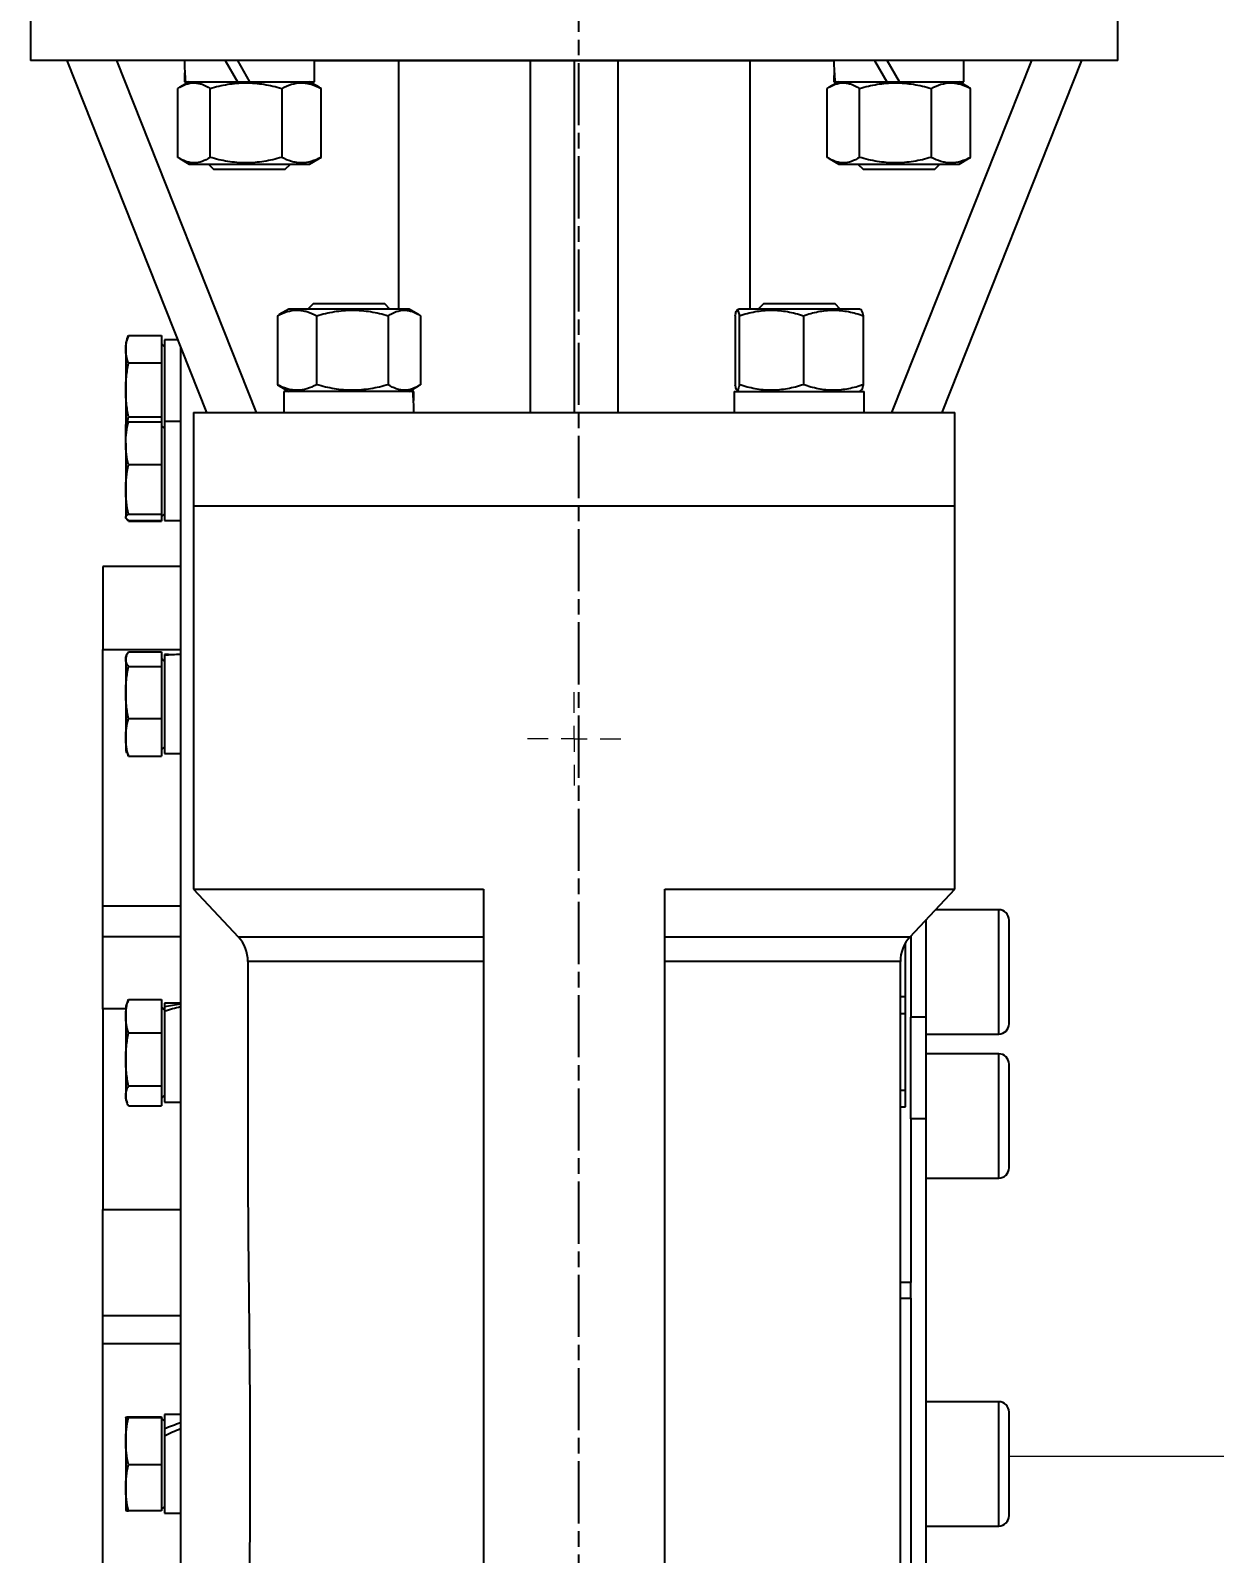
# Model space of a CAD drawing. Header units: millimetres. Extents: x 2085 to 4229, y 754 to 2271.
# Drawn here: x 2665.4 to 2894.1, y 1561.1 to 1855.2 of the extents above; entities that cross this region are included whole.
import ezdxf

# ---------------------------------------------------------------- set-up
doc = ezdxf.new("R2010")
doc.units = ezdxf.units.MM
doc.linetypes.add('AM_ISO08W050', pattern=[18, 12, -1.5, 3, -1.5])
for name, color, linetype, lineweight in [('10', 7, 'Continuous', 0), ('AM_5', 3, 'Continuous', 25), ('AM_7', 4, 'AM_ISO08W050', 25)]:
    doc.layers.add(name, color=color, linetype=linetype, lineweight=lineweight)
doc.styles.add('SLDTEXTSTYLE1', font='txt.shx', dxfattribs={"width": 0.7, "bigfont": 'gbcbig.shx'})
doc.dimstyles.new('SLDDIMSTYLE12$0', dxfattribs={"dimtxt": 12, "dimasz": 10, "dimexe": 0, "dimexo": 0.0625, "dimgap": 0.875, "dimtad": 1, "dimdec": 1, "dimlfac": 1.8, "dimrnd": 1e-09, "dimzin": 12, "dimdsep": 46, "dimtxsty": 'SLDTEXTSTYLE1', "dimcen": 0.09, "dimdle": 8.16, "dimclrd": 3, "dimclre": 3, "dimadec": 0, "dimazin": 3, "dimtfac": 1, "dimtdec": 1, "dimtofl": 0, "dimtmove": 0, "dimatfit": 3, "dimfxl": 0, "dimfrac": 2, "dimtolj": 1, "dimlwd": 5, "dimlwe": 5, "dimarcsym": 0})

# ---------------------------------------------------------------- blocks, each defined once
blk = doc.blocks.new('SW_CENTERMARKSYMBOL_17')
at = {"layer": '10', "color": 0}
for p, q in [((0, 1), (0, 1.8)), ((-1, 0), (-1.8, 0)), ((0, 0), (-0.5, 0)), ((0, 0), (0, 0.5)), ((0, 0), (0, -0.5)), ((0, 0), (0.5, 0)), ((1, 0), (1.8, 0)), ((0, -1), (0, -1.8))]:
    blk.add_line(p, q, dxfattribs=at)
blk = doc.blocks.new('*D52')
at = {"layer": 'AM_5', "color": 3, "lineweight": 5, "transparency": 16777216}
blk.add_line((2875.47, 1871.4), (2931.87, 1871.4), dxfattribs=at)
at = {"layer": 'AM_5', "color": 3, "linetype": 'Continuous', "lineweight": 5, "transparency": 16777216}
for p, q in [((2931.87, 1861.4), (2931.87, 1589.86)), ((2854.47, 1579.86), (2931.87, 1579.86))]:
    blk.add_line(p, q, dxfattribs=at)
at = {"layer": 'AM_5', "color": 3, "transparency": 16777216}
for points in [[(2930.21, 1861.4), (2933.54, 1861.4), (2931.87, 1871.4)], [(2930.21, 1589.86), (2933.54, 1589.86), (2931.87, 1579.86)]]:
    blk.add_solid(points, dxfattribs=at)
at = {"layer": 'Defpoints', "color": 0, "transparency": 16777216}
for p in [(2875.41, 1871.4), (2854.41, 1579.86), (2931.87, 1579.86)]:
    blk.add_point(p, dxfattribs=at)
at = {"layer": 'AM_5', "color": 0, "transparency": 16777216, "insert": (2925, 1725.63), "char_height": 12, "attachment_point": 5, "rotation": 90, "style": 'SLDTEXTSTYLE1'}
blk.add_mtext('\\A1;295', dxfattribs=at)

msp = doc.modelspace()

# ---------------------------------------------------------------- linework, layer by layer
at = {"color": 7, "linetype": 'Continuous', "lineweight": 25}
for p, q in [((2665.406, 1871.399), (2665.406, 1849.399)), ((2875.406, 1849.399), (2875.406, 1871.399)), ((2875.406, 1849.399), (2665.406, 1849.399)), ((2672.421, 1849.399), (2699.421, 1781.399)), ((2709.09, 1781.399), (2682.09, 1849.399)), ((2720.237, 1849.399), (2695.137, 1849.399)), ((2703.008, 1849.399), (2705.375, 1845.299)), ((2707.8, 1845.299), (2705.433, 1849.399)), ((2720.237, 1845.299), (2720.237, 1849.399)), ((2736.454, 1849.399), (2736.454, 1801.399)), ((2761.906, 1849.399), (2761.906, 1781.399)), ((2770.406, 1849.399), (2770.406, 1781.399)), ((2778.906, 1781.399), (2778.906, 1849.399)), ((2804.358, 1849.399), (2804.358, 1801.399)), ((2845.675, 1849.399), (2820.575, 1849.399)), ((2828.446, 1849.399), (2830.813, 1845.299)), ((2833.238, 1845.299), (2830.87, 1849.399)), ((2858.723, 1849.399), (2831.723, 1781.399)), ((2868.391, 1849.399), (2841.391, 1781.399)), ((2845.675, 1845.299), (2845.675, 1849.399)), ((2696.062, 1845.299), (2694.23, 1844.242)), ((2695.137, 1845.299), (2695.362, 1845.299)), ((2695.362, 1845.299), (2720.237, 1845.299)), ((2721.144, 1844.242), (2719.312, 1845.299)), ((2721.521, 1844.011), (2721.125, 1844.209)), ((2821.5, 1845.299), (2819.668, 1844.242)), ((2820.575, 1845.299), (2820.8, 1845.299)), ((2820.8, 1845.299), (2845.675, 1845.299)), ((2846.582, 1844.242), (2844.75, 1845.299)), ((2846.959, 1844.011), (2846.563, 1844.209)), ((2693.853, 1830.688), (2693.853, 1844.011)), ((2700.088, 1830.688), (2700.088, 1844.011)), ((2713.922, 1844.011), (2713.922, 1830.688)), ((2721.521, 1830.688), (2721.521, 1844.011)), ((2819.291, 1830.688), (2819.291, 1844.011)), ((2825.526, 1830.688), (2825.526, 1844.011)), ((2839.36, 1844.011), (2839.36, 1830.688)), ((2846.959, 1830.688), (2846.959, 1844.011)), ((2694.234, 1830.455), (2696.062, 1829.399)), ((2696.062, 1829.399), (2707.687, 1829.399)), ((2699.77, 1829.399), (2700.77, 1828.399)), ((2707.687, 1829.399), (2719.312, 1829.399)), ((2714.605, 1828.399), (2715.605, 1829.399)), ((2719.312, 1829.399), (2721.14, 1830.455)), ((2721.124, 1830.483), (2721.521, 1830.688)), ((2819.672, 1830.455), (2821.5, 1829.399)), ((2821.5, 1829.399), (2833.125, 1829.399)), ((2825.207, 1829.399), (2826.207, 1828.399)), ((2833.125, 1829.399), (2844.75, 1829.399)), ((2840.042, 1828.399), (2841.042, 1829.399)), ((2844.75, 1829.399), (2846.578, 1830.455)), ((2846.562, 1830.483), (2846.959, 1830.688)), ((2700.77, 1828.399), (2707.687, 1828.399)), ((2707.687, 1828.399), (2714.605, 1828.399)), ((2826.207, 1828.399), (2833.125, 1828.399)), ((2833.125, 1828.399), (2840.042, 1828.399)), ((2713.482, 1800.316), (2713.085, 1800.111)), ((2713.085, 1800.111), (2713.085, 1786.788)), ((2715.294, 1801.399), (2713.466, 1800.344)), ((2738.544, 1801.399), (2715.294, 1801.399)), ((2720.001, 1802.399), (2719.001, 1801.399)), ((2733.836, 1802.399), (2720.001, 1802.399)), ((2720.684, 1786.788), (2720.684, 1800.111)), ((2734.836, 1801.399), (2733.836, 1802.399)), ((2734.518, 1800.111), (2734.518, 1786.788)), ((2740.372, 1800.344), (2738.544, 1801.399)), ((2740.753, 1800.111), (2740.753, 1786.788)), ((2801.519, 1800.111), (2801.519, 1786.788)), ((2802.268, 1801.399), (2801.842, 1801.154)), ((2813.893, 1801.399), (2802.268, 1801.399)), ((2802.306, 1800.111), (2802.306, 1786.788)), ((2806.976, 1802.399), (2805.976, 1801.399)), ((2820.811, 1802.399), (2806.976, 1802.399)), ((2825.518, 1801.399), (2813.893, 1801.399)), ((2814.681, 1800.111), (2814.681, 1786.788)), ((2821.811, 1801.399), (2820.811, 1802.399)), ((2825.944, 1801.154), (2825.518, 1801.399)), ((2826.268, 1786.788), (2826.268, 1800.111)), ((2684.312, 1796.291), (2683.806, 1794.899)), ((2683.806, 1794.899), (2683.806, 1793.627)), ((2684.313, 1796.291), (2690.706, 1796.291)), ((2690.706, 1796.291), (2690.706, 1790.963)), ((2691.306, 1794.134), (2690.706, 1794.734)), ((2693.842, 1795.449), (2691.306, 1795.449)), ((2691.306, 1795.449), (2691.306, 1779.655)), ((2683.806, 1793.627), (2683.806, 1785.768)), ((2694.406, 1794.03), (2694.406, 1358.399)), ((2690.706, 1790.963), (2684.313, 1790.963)), ((2690.706, 1790.963), (2690.706, 1780.572)), ((2683.806, 1785.768), (2683.806, 1778.998)), ((2713.085, 1786.788), (2713.481, 1786.59)), ((2713.462, 1786.557), (2715.294, 1785.499)), ((2714.369, 1785.499), (2714.369, 1781.399)), ((2739.244, 1785.499), (2714.369, 1785.499)), ((2738.544, 1785.499), (2740.376, 1786.557)), ((2739.469, 1785.499), (2739.244, 1785.499)), ((2801.343, 1785.499), (2801.343, 1781.399)), ((2801.343, 1785.499), (2826.443, 1785.499)), ((2801.868, 1785.731), (2802.268, 1785.499)), ((2825.518, 1785.499), (2825.918, 1785.731)), ((2826.443, 1781.399), (2826.443, 1785.499)), ((2684.07, 1779.357), (2684.313, 1780.572)), ((2684.313, 1780.572), (2690.706, 1780.572)), ((2684.313, 1779.646), (2690.706, 1779.646)), ((2690.706, 1780.572), (2690.706, 1779.646)), ((2690.706, 1779.646), (2690.706, 1771.31)), ((2694.406, 1779.655), (2691.306, 1779.655)), ((2691.306, 1779.655), (2691.306, 1760.555)), ((2696.906, 1781.399), (2696.906, 1763.399)), ((2696.906, 1781.399), (2715.672, 1781.399)), ((2715.672, 1781.399), (2721.351, 1781.399)), ((2721.351, 1781.399), (2819.461, 1781.399)), ((2819.461, 1781.399), (2825.14, 1781.399)), ((2825.14, 1781.399), (2843.906, 1781.399)), ((2843.906, 1763.399), (2843.906, 1781.399)), ((2683.806, 1775.478), (2683.806, 1779.104)), ((2691.306, 1778.34), (2690.706, 1778.94)), ((2683.806, 1775.478), (2683.806, 1766.539)), ((2690.706, 1771.31), (2684.313, 1771.31)), ((2690.706, 1771.31), (2690.706, 1761.768)), ((2683.806, 1766.539), (2683.806, 1761.165)), ((2684.313, 1761.768), (2690.706, 1761.768)), ((2690.706, 1761.27), (2691.306, 1761.87)), ((2690.706, 1761.768), (2690.706, 1760.563)), ((2696.906, 1763.399), (2696.906, 1689.399)), ((2696.906, 1763.399), (2843.906, 1763.399)), ((2843.906, 1689.399), (2843.906, 1763.399)), ((2684.313, 1760.446), (2684.296, 1760.583)), ((2684.313, 1760.563), (2690.706, 1760.563)), ((2684.313, 1760.446), (2690.706, 1760.446)), ((2690.706, 1760.563), (2690.706, 1760.446)), ((2691.306, 1760.555), (2694.406, 1760.555)), ((2694.406, 1751.673), (2679.406, 1751.673)), ((2679.406, 1751.673), (2679.406, 1735.637)), ((2679.406, 1735.637), (2694.406, 1735.637)), ((2679.406, 1686.106), (2679.406, 1735.637)), ((2683.949, 1734.518), (2683.806, 1734.124)), ((2683.806, 1734.124), (2683.806, 1733.782)), ((2683.806, 1733.782), (2683.806, 1727.326)), ((2684.313, 1735.201), (2690.706, 1735.201)), ((2684.313, 1732.364), (2690.706, 1732.364)), ((2690.706, 1735.201), (2690.706, 1732.364)), ((2691.306, 1733.359), (2690.706, 1733.959)), ((2690.706, 1732.364), (2690.706, 1722.288)), ((2691.306, 1734.674), (2691.306, 1734.506)), ((2691.306, 1734.506), (2691.306, 1715.574)), ((2694.406, 1734.674), (2694.399, 1734.674)), ((2683.806, 1727.326), (2683.806, 1718.668)), ((2690.706, 1722.288), (2684.313, 1722.288)), ((2690.706, 1722.288), (2690.706, 1715.048)), ((2683.806, 1718.668), (2683.806, 1716.124)), ((2683.806, 1716.124), (2683.949, 1715.73)), ((2684.055, 1715.769), (2684.313, 1715.048)), ((2684.313, 1715.048), (2690.706, 1715.048)), ((2690.706, 1716.289), (2691.306, 1716.889)), ((2691.306, 1715.574), (2694.406, 1715.574)), ((2696.906, 1689.399), (2705.525, 1680.156)), ((2696.906, 1689.399), (2752.906, 1689.399)), ((2752.906, 1689.399), (2752.906, 1467.399)), ((2787.906, 1689.399), (2843.906, 1689.399)), ((2787.906, 1467.399), (2787.906, 1689.399)), ((2835.287, 1680.156), (2843.906, 1689.399)), ((2694.406, 1686.106), (2679.406, 1686.106)), ((2679.406, 1680.195), (2679.406, 1686.106)), ((2852.406, 1685.399), (2840.176, 1685.399)), ((2852.406, 1661.399), (2852.406, 1685.399)), ((2838.406, 1664.667), (2838.406, 1683.501)), ((2694.406, 1680.195), (2679.406, 1680.195)), ((2679.406, 1666.208), (2679.406, 1680.195)), ((2705.525, 1680.156), (2752.906, 1680.156)), ((2787.906, 1680.156), (2835.287, 1680.156)), ((2835.406, 1680.284), (2835.406, 1664.667)), ((2834.406, 1668.556), (2834.406, 1678.988)), ((2707.406, 1675.382), (2707.406, 1633.454)), ((2752.906, 1675.382), (2707.406, 1675.382)), ((2833.406, 1675.382), (2787.906, 1675.382)), ((2833.406, 1481.417), (2833.406, 1675.382)), ((2684.313, 1668.089), (2684.155, 1667.491)), ((2684.313, 1668.089), (2690.706, 1668.089)), ((2690.706, 1668.089), (2690.706, 1661.642)), ((2834.406, 1668.556), (2833.406, 1668.556)), ((2834.406, 1665.374), (2834.406, 1668.556)), ((2683.806, 1666.245), (2679.406, 1666.245)), ((2679.406, 1666.245), (2679.406, 1627.493)), ((2684.067, 1667.523), (2683.806, 1666.806)), ((2683.806, 1666.806), (2683.806, 1664.865)), ((2683.806, 1664.865), (2683.806, 1656.501)), ((2691.306, 1666.041), (2690.706, 1666.641)), ((2691.306, 1666.245), (2691.102, 1666.245)), ((2694.406, 1667.356), (2691.306, 1667.356)), ((2691.306, 1667.356), (2691.306, 1666.631)), ((2691.306, 1666.631), (2691.306, 1665.79)), ((2691.306, 1665.79), (2691.306, 1648.256)), ((2833.406, 1665.374), (2834.406, 1665.374)), ((2834.406, 1650.524), (2834.406, 1665.374)), ((2838.406, 1664.667), (2835.406, 1664.667)), ((2835.406, 1645.025), (2835.406, 1664.667)), ((2838.406, 1645.025), (2838.406, 1664.667)), ((2684.313, 1661.642), (2690.706, 1661.642)), ((2690.706, 1661.642), (2690.706, 1651.36)), ((2838.406, 1661.399), (2852.406, 1661.399)), ((2683.806, 1656.501), (2683.806, 1649.442)), ((2852.406, 1657.575), (2838.406, 1657.575)), ((2852.406, 1633.575), (2852.406, 1657.575)), ((2690.706, 1651.36), (2684.313, 1651.36)), ((2690.706, 1651.36), (2690.706, 1647.524)), ((2834.406, 1650.524), (2833.406, 1650.524)), ((2834.406, 1647.342), (2834.406, 1650.524)), ((2683.806, 1649.442), (2683.806, 1648.806)), ((2683.806, 1648.806), (2684.067, 1648.089)), ((2684.313, 1647.524), (2690.706, 1647.524)), ((2690.706, 1648.971), (2691.306, 1649.571)), ((2691.306, 1648.256), (2694.406, 1648.256)), ((2833.406, 1647.342), (2834.406, 1647.342)), ((2835.406, 1645.025), (2835.406, 1613.399)), ((2838.406, 1645.025), (2835.406, 1645.025)), ((2838.406, 1473.298), (2838.406, 1645.025)), ((2838.406, 1633.575), (2852.406, 1633.575)), ((2679.406, 1627.493), (2694.406, 1627.493)), ((2679.406, 1606.977), (2679.406, 1627.493)), ((2835.406, 1613.399), (2833.406, 1613.399)), ((2835.406, 1610.399), (2835.406, 1613.399)), ((2833.406, 1610.399), (2835.406, 1610.399)), ((2835.406, 1610.399), (2835.406, 1546.399)), ((2694.406, 1606.977), (2679.406, 1606.977)), ((2679.406, 1601.564), (2679.406, 1606.977)), ((2694.406, 1601.564), (2679.406, 1601.564)), ((2679.406, 1555.235), (2679.406, 1601.564)), ((2852.406, 1590.399), (2838.406, 1590.399)), ((2852.406, 1566.399), (2852.406, 1590.399)), ((2683.806, 1587.399), (2683.806, 1582.785)), ((2684.313, 1587.475), (2690.706, 1587.475)), ((2684.313, 1587.322), (2690.706, 1587.322)), ((2690.706, 1587.475), (2690.706, 1587.322)), ((2690.706, 1587.322), (2690.706, 1578.247)), ((2691.306, 1586.634), (2690.706, 1587.234)), ((2694.406, 1587.949), (2691.306, 1587.949)), ((2691.306, 1587.949), (2691.306, 1585.155)), ((2683.806, 1582.785), (2683.806, 1573.786)), ((2691.306, 1585.155), (2691.306, 1584.225)), ((2691.306, 1584.225), (2691.306, 1583.77)), ((2691.306, 1583.77), (2691.306, 1568.849)), ((2684.313, 1578.247), (2690.706, 1578.247)), ((2690.706, 1578.247), (2690.706, 1569.324)), ((2683.806, 1573.786), (2683.806, 1569.4)), ((2690.706, 1569.324), (2684.313, 1569.324)), ((2690.706, 1569.564), (2691.306, 1570.164)), ((2691.306, 1568.849), (2694.406, 1568.849)), ((2838.406, 1566.399), (2852.406, 1566.399))]:
    msp.add_line(p, q, dxfattribs=at)
at = {"linetype": 'ByBlock'}
msp.add_line((2720.237, 1849.399), (2820.575, 1849.399), dxfattribs=at)
at = {"color": 7, "linetype": 'Continuous', "lineweight": 25}
for centre, radius, start, end in [((2852.406, 1683.399), 2, 0, 90), ((2700.406, 1675.382), 7, 0, 43), ((2840.406, 1675.382), 7, 137, 180), ((2852.406, 1663.399), 2, 270, 0), ((2852.406, 1655.575), 2, 0, 90), ((2852.406, 1635.575), 2, 270, 0), ((2852.406, 1588.399), 2, 0, 90), ((2852.406, 1568.399), 2, 270, 0)]:
    msp.add_arc(centre, radius, start, end, dxfattribs=at)
for centre, major_axis, ratio, start_param, end_param in [((2707.687, 1849.399), (0, -21.737), 0.5773503, 4.712389, 4.9021421), ((2707.687, 1845.299), (0, -21.737), 0.5773503, 4.6179404, 4.712389), ((2833.125, 1849.399), (0, -21.737), 0.5773503, 4.712389, 4.9021421), ((2833.125, 1845.299), (0, -21.737), 0.5773503, 4.6179404, 4.712389), ((2726.919, 1781.399), (0, 21.737), 0.5773503, 4.712389, 4.9021421), ((2726.919, 1785.499), (0, 21.737), 0.5773503, 4.6179404, 4.712389), ((2694.406, 1725.124), (16.541, -0.006), 0.5773502, 1.5709942, 1.7595211), ((2691.306, 1725.124), (16.541, -0.006), 0.5773502, 1.4775462, 1.5709942), ((2691.306, 1657.806), (16.357, 4.925), 0.5002441, 1.2327782, 1.4213051), ((2694.406, 1657.806), (16.357, 4.925), 0.5002441, 1.4213051, 1.609832), ((2691.306, 1578.399), (16.327, 7.745), 0.3421699, 1.2213546, 1.4098815), ((2694.406, 1578.399), (16.327, 7.745), 0.3421699, 1.4098815, 1.5984084)]:
    msp.add_ellipse(centre, major_axis=major_axis, ratio=ratio, start_param=start_param, end_param=end_param, dxfattribs=at)
for points, knots in [([(2693.853, 1844.011), (2694.362, 1844.338), (2694.875, 1844.607), (2695.911, 1844.98), (2696.434, 1845.082), (2697.229, 1845.083), (2697.496, 1845.058), (2698.022, 1844.961), (2698.284, 1844.888), (2699.064, 1844.608), (2699.578, 1844.338), (2700.088, 1844.011)], [0, 0, 0, 0, 0.25, 0.25, 0.5, 0.5, 0.625, 0.625, 0.75, 0.75, 1, 1, 1, 1]), ([(2700.088, 1844.011), (2701.217, 1844.338), (2702.355, 1844.607), (2704.654, 1844.98), (2705.815, 1845.082), (2707.58, 1845.083), (2708.17, 1845.058), (2709.339, 1844.961), (2709.92, 1844.888), (2711.651, 1844.608), (2712.791, 1844.338), (2713.922, 1844.011)], [0, 0, 0, 0, 0.25, 0.25, 0.5, 0.5, 0.625, 0.625, 0.75, 0.75, 1, 1, 1, 1]), ([(2713.922, 1844.011), (2714.542, 1844.338), (2715.167, 1844.607), (2716.43, 1844.98), (2717.068, 1845.082), (2718.037, 1845.083), (2718.362, 1845.058), (2719.004, 1844.961), (2719.323, 1844.888), (2720.273, 1844.608), (2720.9, 1844.338), (2721.521, 1844.011)], [0, 0, 0, 0, 0.25, 0.25, 0.5, 0.5, 0.625, 0.625, 0.75, 0.75, 1, 1, 1, 1]), ([(2819.291, 1844.011), (2819.8, 1844.338), (2820.313, 1844.607), (2821.349, 1844.98), (2821.872, 1845.082), (2822.667, 1845.083), (2822.934, 1845.058), (2823.46, 1844.961), (2823.722, 1844.888), (2824.502, 1844.608), (2825.016, 1844.338), (2825.526, 1844.011)], [0, 0, 0, 0, 0.25, 0.25, 0.5, 0.5, 0.625, 0.625, 0.75, 0.75, 1, 1, 1, 1]), ([(2825.526, 1844.011), (2826.655, 1844.338), (2827.793, 1844.607), (2830.092, 1844.98), (2831.253, 1845.082), (2833.017, 1845.083), (2833.608, 1845.058), (2834.777, 1844.961), (2835.357, 1844.888), (2837.088, 1844.608), (2838.229, 1844.338), (2839.36, 1844.011)], [0, 0, 0, 0, 0.25, 0.25, 0.5, 0.5, 0.625, 0.625, 0.75, 0.75, 1, 1, 1, 1]), ([(2839.36, 1844.011), (2839.98, 1844.338), (2840.605, 1844.607), (2841.868, 1844.98), (2842.506, 1845.082), (2843.475, 1845.083), (2843.8, 1845.058), (2844.442, 1844.961), (2844.76, 1844.888), (2845.711, 1844.608), (2846.338, 1844.338), (2846.959, 1844.011)], [0, 0, 0, 0, 0.25, 0.25, 0.5, 0.5, 0.625, 0.625, 0.75, 0.75, 1, 1, 1, 1]), ([(2700.088, 1830.688), (2699.579, 1830.361), (2699.066, 1830.092), (2698.03, 1829.719), (2697.506, 1829.617), (2696.711, 1829.616), (2696.445, 1829.641), (2695.918, 1829.738), (2695.657, 1829.811), (2694.877, 1830.091), (2694.363, 1830.361), (2693.853, 1830.688)], [0, 0, 0, 0, 0.25, 0.25, 0.5, 0.5, 0.625, 0.625, 0.75, 0.75, 1, 1, 1, 1]), ([(2713.922, 1830.688), (2712.792, 1830.361), (2711.655, 1830.092), (2709.356, 1829.719), (2708.194, 1829.617), (2706.43, 1829.616), (2705.839, 1829.641), (2704.67, 1829.738), (2704.09, 1829.811), (2702.359, 1830.091), (2701.219, 1830.361), (2700.088, 1830.688)], [0, 0, 0, 0, 0.25, 0.25, 0.5, 0.5, 0.625, 0.625, 0.75, 0.75, 1, 1, 1, 1]), ([(2721.521, 1830.688), (2720.901, 1830.361), (2720.276, 1830.092), (2719.013, 1829.719), (2718.375, 1829.617), (2717.406, 1829.616), (2717.081, 1829.641), (2716.439, 1829.738), (2716.12, 1829.811), (2715.169, 1830.091), (2714.543, 1830.361), (2713.922, 1830.688)], [0, 0, 0, 0, 0.25, 0.25, 0.5, 0.5, 0.625, 0.625, 0.75, 0.75, 1, 1, 1, 1]), ([(2825.526, 1830.688), (2825.017, 1830.361), (2824.504, 1830.092), (2823.468, 1829.719), (2822.944, 1829.617), (2822.149, 1829.616), (2821.883, 1829.641), (2821.356, 1829.738), (2821.095, 1829.811), (2820.315, 1830.091), (2819.801, 1830.361), (2819.291, 1830.688)], [0, 0, 0, 0, 0.25, 0.25, 0.5, 0.5, 0.625, 0.625, 0.75, 0.75, 1, 1, 1, 1]), ([(2839.36, 1830.688), (2838.23, 1830.361), (2837.093, 1830.092), (2834.794, 1829.719), (2833.632, 1829.617), (2831.868, 1829.616), (2831.277, 1829.641), (2830.108, 1829.738), (2829.528, 1829.811), (2827.797, 1830.091), (2826.656, 1830.361), (2825.526, 1830.688)], [0, 0, 0, 0, 0.25, 0.25, 0.5, 0.5, 0.625, 0.625, 0.75, 0.75, 1, 1, 1, 1]), ([(2846.959, 1830.688), (2846.339, 1830.361), (2845.714, 1830.092), (2844.451, 1829.719), (2843.813, 1829.617), (2842.843, 1829.616), (2842.519, 1829.641), (2841.877, 1829.738), (2841.558, 1829.811), (2840.607, 1830.091), (2839.981, 1830.361), (2839.36, 1830.688)], [0, 0, 0, 0, 0.25, 0.25, 0.5, 0.5, 0.625, 0.625, 0.75, 0.75, 1, 1, 1, 1]), ([(2713.085, 1800.111), (2713.705, 1800.438), (2714.33, 1800.707), (2715.593, 1801.08), (2716.231, 1801.182), (2717.2, 1801.183), (2717.525, 1801.158), (2718.167, 1801.061), (2718.486, 1800.988), (2719.437, 1800.708), (2720.063, 1800.438), (2720.684, 1800.111)], [0, 0, 0, 0, 0.25, 0.25, 0.5, 0.5, 0.625, 0.625, 0.75, 0.75, 1, 1, 1, 1]), ([(2720.684, 1800.111), (2721.814, 1800.438), (2722.951, 1800.707), (2725.25, 1801.08), (2726.412, 1801.182), (2728.176, 1801.183), (2728.767, 1801.158), (2729.936, 1801.061), (2730.516, 1800.988), (2732.247, 1800.708), (2733.387, 1800.438), (2734.518, 1800.111)], [0, 0, 0, 0, 0.25, 0.25, 0.5, 0.5, 0.625, 0.625, 0.75, 0.75, 1, 1, 1, 1]), ([(2734.518, 1800.111), (2735.027, 1800.438), (2735.54, 1800.707), (2736.576, 1801.08), (2737.1, 1801.182), (2737.895, 1801.183), (2738.161, 1801.158), (2738.688, 1801.061), (2738.949, 1800.988), (2739.729, 1800.708), (2740.243, 1800.438), (2740.753, 1800.111)], [0, 0, 0, 0, 0.25, 0.25, 0.5, 0.5, 0.625, 0.625, 0.75, 0.75, 1, 1, 1, 1]), ([(2801.519, 1800.111), (2801.583, 1800.438), (2801.648, 1800.707), (2801.779, 1801.08), (2801.845, 1801.182), (2801.945, 1801.183), (2801.979, 1801.158), (2802.045, 1801.061), (2802.079, 1800.988), (2802.177, 1800.708), (2802.242, 1800.438), (2802.306, 1800.111)], [0, 0, 0, 0, 0.25, 0.25, 0.5, 0.5, 0.625, 0.625, 0.75, 0.75, 1, 1, 1, 1]), ([(2802.306, 1800.111), (2803.317, 1800.438), (2804.334, 1800.707), (2806.391, 1801.08), (2807.43, 1801.182), (2809.008, 1801.183), (2809.536, 1801.158), (2810.582, 1801.061), (2811.101, 1800.988), (2812.65, 1800.708), (2813.669, 1800.438), (2814.681, 1800.111)], [0, 0, 0, 0, 0.25, 0.25, 0.5, 0.5, 0.625, 0.625, 0.75, 0.75, 1, 1, 1, 1]), ([(2814.681, 1800.111), (2815.627, 1800.438), (2816.58, 1800.707), (2818.505, 1801.08), (2819.478, 1801.182), (2820.956, 1801.183), (2821.451, 1801.158), (2822.43, 1801.061), (2822.916, 1800.988), (2824.365, 1800.708), (2825.321, 1800.438), (2826.268, 1800.111)], [0, 0, 0, 0, 0.25, 0.25, 0.5, 0.5, 0.625, 0.625, 0.75, 0.75, 1, 1, 1, 1]), ([(2826.268, 1800.111), (2826.199, 1800.438), (2826.083, 1800.996), (2825.962, 1801.069), (2825.912, 1801.099)], [0, 0, 0, 0, 0.586438, 1, 1, 1, 1]), ([(2683.806, 1793.627), (2683.806, 1794.075), (2683.853, 1794.521), (2684.029, 1795.409), (2684.156, 1795.85), (2684.313, 1796.291)], [0, 0, 0, 0, 0.5, 0.5, 1, 1, 1, 1]), ([(2684.313, 1790.963), (2684.156, 1791.403), (2684.029, 1791.845), (2683.853, 1792.733), (2683.806, 1793.179), (2683.806, 1793.627)], [0, 0, 0, 0, 0.5, 0.5, 1, 1, 1, 1]), ([(2683.806, 1785.768), (2683.806, 1786.642), (2683.853, 1787.511), (2684.029, 1789.242), (2684.156, 1790.104), (2684.313, 1790.963)], [0, 0, 0, 0, 0.5, 0.5, 1, 1, 1, 1]), ([(2684.313, 1780.572), (2684.156, 1781.431), (2684.029, 1782.293), (2683.853, 1784.024), (2683.806, 1784.893), (2683.806, 1785.768)], [0, 0, 0, 0, 0.5, 0.5, 1, 1, 1, 1]), ([(2720.684, 1786.788), (2720.064, 1786.461), (2719.439, 1786.192), (2718.176, 1785.819), (2717.538, 1785.717), (2716.569, 1785.716), (2716.244, 1785.741), (2715.602, 1785.838), (2715.283, 1785.911), (2714.333, 1786.191), (2713.706, 1786.461), (2713.085, 1786.788)], [0, 0, 0, 0, 0.25, 0.25, 0.5, 0.5, 0.625, 0.625, 0.75, 0.75, 1, 1, 1, 1]), ([(2734.518, 1786.788), (2733.389, 1786.461), (2732.251, 1786.192), (2729.952, 1785.819), (2728.791, 1785.717), (2727.026, 1785.716), (2726.436, 1785.741), (2725.267, 1785.838), (2724.686, 1785.911), (2722.955, 1786.191), (2721.815, 1786.461), (2720.684, 1786.788)], [0, 0, 0, 0, 0.25, 0.25, 0.5, 0.5, 0.625, 0.625, 0.75, 0.75, 1, 1, 1, 1]), ([(2740.753, 1786.788), (2740.244, 1786.461), (2739.731, 1786.192), (2738.695, 1785.819), (2738.172, 1785.717), (2737.377, 1785.716), (2737.11, 1785.741), (2736.584, 1785.838), (2736.322, 1785.911), (2735.542, 1786.191), (2735.028, 1786.461), (2734.518, 1786.788)], [0, 0, 0, 0, 0.25, 0.25, 0.5, 0.5, 0.625, 0.625, 0.75, 0.75, 1, 1, 1, 1]), ([(2802.306, 1786.788), (2802.242, 1786.461), (2802.177, 1786.192), (2802.046, 1785.819), (2801.98, 1785.717), (2801.88, 1785.716), (2801.846, 1785.741), (2801.78, 1785.838), (2801.746, 1785.911), (2801.648, 1786.191), (2801.583, 1786.461), (2801.519, 1786.788)], [0, 0, 0, 0, 0.25, 0.25, 0.5, 0.5, 0.625, 0.625, 0.75, 0.75, 1, 1, 1, 1]), ([(2814.681, 1786.788), (2813.671, 1786.461), (2812.653, 1786.192), (2810.597, 1785.819), (2809.558, 1785.717), (2807.98, 1785.716), (2807.451, 1785.741), (2806.406, 1785.838), (2805.886, 1785.911), (2804.338, 1786.191), (2803.318, 1786.461), (2802.306, 1786.788)], [0, 0, 0, 0, 0.25, 0.25, 0.5, 0.5, 0.625, 0.625, 0.75, 0.75, 1, 1, 1, 1]), ([(2826.268, 1786.788), (2825.322, 1786.461), (2824.369, 1786.192), (2822.443, 1785.819), (2821.47, 1785.717), (2819.993, 1785.716), (2819.498, 1785.741), (2818.519, 1785.838), (2818.033, 1785.911), (2816.583, 1786.191), (2815.628, 1786.461), (2814.681, 1786.788)], [0, 0, 0, 0, 0.25, 0.25, 0.5, 0.5, 0.625, 0.625, 0.75, 0.75, 1, 1, 1, 1]), ([(2825.912, 1785.741), (2825.97, 1785.809), (2826.091, 1785.952), (2826.207, 1786.502), (2826.268, 1786.788)], [0, 0, 0, 0, 0.4802462, 1, 1, 1, 1]), ([(2683.806, 1775.478), (2683.806, 1776.179), (2683.853, 1776.877), (2684.029, 1778.266), (2684.156, 1778.957), (2684.313, 1779.646)], [0, 0, 0, 0, 0.5, 0.5, 1, 1, 1, 1]), ([(2684.313, 1779.646), (2684.156, 1779.547), (2684.029, 1779.447), (2683.853, 1779.246), (2683.806, 1779.145), (2683.806, 1779.044)], [0, 0, 0, 0, 0.5, 0.5, 1, 1, 1, 1]), ([(2684.313, 1771.31), (2684.156, 1771.999), (2684.029, 1772.69), (2683.853, 1774.079), (2683.806, 1774.777), (2683.806, 1775.478)], [0, 0, 0, 0, 0.5, 0.5, 1, 1, 1, 1]), ([(2683.806, 1766.539), (2683.806, 1767.342), (2683.853, 1768.14), (2684.029, 1769.73), (2684.156, 1770.521), (2684.313, 1771.31)], [0, 0, 0, 0, 0.5, 0.5, 1, 1, 1, 1]), ([(2684.313, 1761.768), (2684.156, 1762.557), (2684.029, 1763.348), (2683.853, 1764.938), (2683.806, 1765.736), (2683.806, 1766.539)], [0, 0, 0, 0, 0.5, 0.5, 1, 1, 1, 1]), ([(2683.806, 1761.165), (2683.806, 1761.267), (2683.853, 1761.367), (2684.029, 1761.568), (2684.156, 1761.668), (2684.313, 1761.768)], [0, 0, 0, 0, 0.5, 0.5, 1, 1, 1, 1]), ([(2684.313, 1760.563), (2684.156, 1760.662), (2684.029, 1760.762), (2683.853, 1760.963), (2683.806, 1761.064), (2683.806, 1761.165)], [0, 0, 0, 0, 0.5, 0.5, 1, 1, 1, 1]), ([(2683.806, 1733.782), (2683.806, 1734.021), (2683.853, 1734.258), (2684.029, 1734.731), (2684.156, 1734.966), (2684.313, 1735.201)], [0, 0, 0, 0, 0.5, 0.5, 1, 1, 1, 1]), ([(2684.313, 1732.364), (2684.156, 1732.599), (2684.029, 1732.834), (2683.853, 1733.306), (2683.806, 1733.544), (2683.806, 1733.782)], [0, 0, 0, 0, 0.5, 0.5, 1, 1, 1, 1]), ([(2683.806, 1727.326), (2683.806, 1728.173), (2683.853, 1729.017), (2684.029, 1730.696), (2684.156, 1731.531), (2684.313, 1732.364)], [0, 0, 0, 0, 0.5, 0.5, 1, 1, 1, 1]), ([(2684.313, 1722.288), (2684.156, 1723.12), (2684.029, 1723.956), (2683.853, 1725.635), (2683.806, 1726.478), (2683.806, 1727.326)], [0, 0, 0, 0, 0.5, 0.5, 1, 1, 1, 1]), ([(2683.806, 1718.668), (2683.806, 1719.277), (2683.853, 1719.882), (2684.029, 1721.089), (2684.156, 1721.689), (2684.313, 1722.288)], [0, 0, 0, 0, 0.5, 0.5, 1, 1, 1, 1]), ([(2684.313, 1715.048), (2684.156, 1715.646), (2684.029, 1716.246), (2683.853, 1717.453), (2683.806, 1718.058), (2683.806, 1718.668)], [0, 0, 0, 0, 0.5, 0.5, 1, 1, 1, 1]), ([(2854.406, 1663.399), (2854.406, 1663.399), (2854.406, 1663.986), (2854.406, 1666.184), (2854.406, 1667.745), (2854.406, 1671.4), (2854.406, 1673.411), (2854.406, 1677.29), (2854.406, 1679.072), (2854.406, 1680.471)], [0, 0, 0, 0, 0.25, 0.25, 0.5, 0.5, 0.75, 0.75, 1, 1, 1, 1]), ([(2683.806, 1664.865), (2683.806, 1665.408), (2683.853, 1665.947), (2684.029, 1667.021), (2684.156, 1667.556), (2684.313, 1668.089)], [0, 0, 0, 0, 0.5, 0.5, 1, 1, 1, 1]), ([(2684.313, 1661.642), (2684.156, 1662.175), (2684.029, 1662.71), (2683.853, 1663.784), (2683.806, 1664.323), (2683.806, 1664.865)], [0, 0, 0, 0, 0.5, 0.5, 1, 1, 1, 1]), ([(2683.806, 1656.501), (2683.806, 1657.366), (2683.853, 1658.226), (2684.029, 1659.939), (2684.156, 1660.792), (2684.313, 1661.642)], [0, 0, 0, 0, 0.5, 0.5, 1, 1, 1, 1]), ([(2684.313, 1651.36), (2684.156, 1652.21), (2684.029, 1653.062), (2683.853, 1654.775), (2683.806, 1655.636), (2683.806, 1656.501)], [0, 0, 0, 0, 0.5, 0.5, 1, 1, 1, 1]), ([(2854.406, 1645.575), (2854.406, 1648.227), (2854.406, 1650.77), (2854.406, 1654.521), (2854.406, 1655.575), (2854.406, 1655.575)], [0, 0, 0, 0, 0.5, 0.5, 1, 1, 1, 1]), ([(2683.806, 1649.442), (2683.806, 1649.764), (2683.853, 1650.085), (2684.029, 1650.725), (2684.156, 1651.043), (2684.313, 1651.36)], [0, 0, 0, 0, 0.5, 0.5, 1, 1, 1, 1]), ([(2684.313, 1647.524), (2684.156, 1647.841), (2684.029, 1648.159), (2683.853, 1648.798), (2683.806, 1649.119), (2683.806, 1649.442)], [0, 0, 0, 0, 0.5, 0.5, 1, 1, 1, 1]), ([(2854.406, 1635.575), (2854.406, 1635.575), (2854.406, 1636.628), (2854.406, 1640.379), (2854.406, 1642.923), (2854.406, 1645.575)], [0, 0, 0, 0, 0.5, 0.5, 1, 1, 1, 1]), ([(2707.406, 1633.454), (2707.406, 1628.939), (2707.438, 1624.407), (2707.523, 1615.313), (2707.576, 1610.751), (2707.673, 1601.594), (2707.717, 1597), (2707.779, 1587.78), (2707.796, 1583.155), (2707.796, 1576.193), (2707.792, 1573.868), (2707.776, 1569.211), (2707.764, 1566.881), (2707.718, 1559.916), (2707.674, 1555.294), (2707.576, 1546.093), (2707.523, 1541.514), (2707.438, 1532.398), (2707.406, 1527.861), (2707.406, 1523.345)], [0, 0, 0, 0, 0.125, 0.125, 0.25, 0.25, 0.375, 0.375, 0.5, 0.5, 0.5625, 0.5625, 0.625, 0.625, 0.75, 0.75, 0.875, 0.875, 1, 1, 1, 1]), ([(2854.406, 1571.328), (2854.406, 1572.727), (2854.406, 1574.509), (2854.406, 1578.388), (2854.406, 1580.399), (2854.406, 1584.054), (2854.406, 1585.615), (2854.406, 1587.813), (2854.406, 1588.399), (2854.406, 1588.399)], [0, 0, 0, 0, 0.25, 0.25, 0.5, 0.5, 0.75, 0.75, 1, 1, 1, 1]), ([(2683.806, 1587.399), (2683.806, 1587.411), (2683.853, 1587.424), (2684.029, 1587.449), (2684.156, 1587.462), (2684.313, 1587.475)], [0, 0, 0, 0, 0.5, 0.5, 1, 1, 1, 1]), ([(2684.313, 1587.322), (2684.156, 1587.335), (2684.029, 1587.348), (2683.853, 1587.373), (2683.806, 1587.386), (2683.806, 1587.399)], [0, 0, 0, 0, 0.5, 0.5, 1, 1, 1, 1]), ([(2683.806, 1582.785), (2683.806, 1583.548), (2683.853, 1584.308), (2684.029, 1585.82), (2684.156, 1586.572), (2684.313, 1587.322)], [0, 0, 0, 0, 0.5, 0.5, 1, 1, 1, 1]), ([(2684.313, 1578.247), (2684.156, 1578.997), (2684.029, 1579.75), (2683.853, 1581.262), (2683.806, 1582.021), (2683.806, 1582.785)], [0, 0, 0, 0, 0.5, 0.5, 1, 1, 1, 1]), ([(2683.806, 1573.786), (2683.806, 1574.536), (2683.853, 1575.283), (2684.029, 1576.77), (2684.156, 1577.51), (2684.313, 1578.247)], [0, 0, 0, 0, 0.5, 0.5, 1, 1, 1, 1]), ([(2684.313, 1569.324), (2684.156, 1570.062), (2684.029, 1570.802), (2683.853, 1572.288), (2683.806, 1573.035), (2683.806, 1573.786)], [0, 0, 0, 0, 0.5, 0.5, 1, 1, 1, 1]), ([(2683.806, 1569.4), (2683.806, 1569.388), (2683.853, 1569.375), (2684.029, 1569.35), (2684.156, 1569.337), (2684.313, 1569.324)], [0, 0, 0, 0, 0.5, 0.5, 1, 1, 1, 1])]:
    msp.add_open_spline(points, degree=3, knots=knots, dxfattribs=at)
for points in [[(2854.406, 1680.471), (2854.406, 1682.346), (2854.406, 1683.399), (2854.406, 1683.399)], [(2854.406, 1568.399), (2854.406, 1568.399), (2854.406, 1569.453), (2854.406, 1571.328)]]:
    msp.add_open_spline(points, degree=3, dxfattribs=at)
at = {"layer": 'AM_7'}
msp.add_line((2771.223, 1902.906), (2771.223, 1347.899), dxfattribs=at)

# ---------------------------------------------------------------- block references
at = {"layer": '10', "xscale": 5, "yscale": 5, "zscale": 5}
msp.add_blockref('SW_CENTERMARKSYMBOL_17', (2770.406, 1718.399), dxfattribs=at)

# ---------------------------------------------------------------- dimensions: what is measured, and where the dimension line sits
at = {"layer": 'AM_5'}
dim = msp.add_linear_dim(base=(2931.874, 1579.864), p1=(2875.406, 1871.399), p2=(2854.406, 1579.864), angle=90, text='295', dimstyle='SLDDIMSTYLE12$0', override={"dimlfac": 1, "dimpost": ''}, dxfattribs=at)
dim.commit()
dim.dimension.update_dxf_attribs({"geometry": '*D52', "text_midpoint": (2924.999, 1725.632)})

doc.saveas('drawing.dxf')
